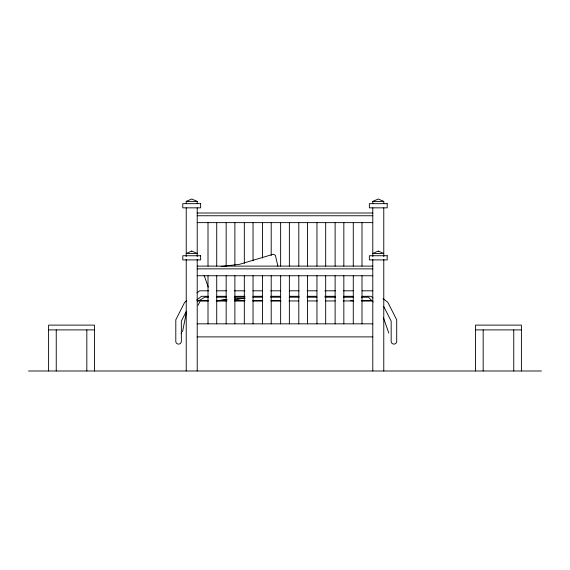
<?xml version="1.0" encoding="UTF-8"?>
<svg xmlns="http://www.w3.org/2000/svg" width="570" height="570" viewBox="0 0 570 570"><rect width="100%" height="100%" fill="white"/><g stroke="black" fill="none" stroke-linecap="round" stroke-linejoin="round"><path stroke-width="0.85" d="M182.521 331.697L186.604 311.462M181.167 333.5L181.346 332.823M198.111 305.207L200.198 300.939L208.192 300.939M186.354 311.234L181.346 321.138L181.346 341.344A2.772 2.772 0 0 1 178.574 344.109A2.772 2.772 0 0 1 175.802 341.344L175.802 319.841L184.659 302.335L186.704 300.761M196.914 292.909L199.635 290.814L208.734 290.814M196.679 300.034L201.531 296.3L208.62 296.3M197.298 301.566L204.879 297.191L208.435 297.191M186.226 203.661L186.226 201.395L191.719 199.008L197.213 201.395L197.213 203.661M372.787 203.661L372.787 201.395L378.28 199.008L383.774 201.395L383.774 203.661M221.146 266.468L239.307 264.373L273.386 254.227L275.403 255.353L277.889 266.169M216.543 300.896L226.974 299.898M234.797 299.15L242.62 298.395L237.362 298.822M226.881 299.749L216.401 300.675L226.839 299.856M234.683 299.214L245.136 298.359M186.226 201.395L197.213 201.395M372.787 201.395L383.774 201.395M197.213 213.002L372.787 213.002M197.213 215.752L372.787 215.752M197.213 222.635L372.787 222.635M197.213 266.119L372.787 266.119M197.213 268.862L372.787 268.862M197.213 275.752L372.787 275.752M216.6 290.814L226.361 290.814M234.348 290.814L244.993 290.814M252.98 290.814L262.741 290.814M270.729 290.814L280.483 290.814M289.361 290.814L299.122 290.814M307.102 290.814L316.863 290.814M324.85 290.814L335.495 290.814M343.482 290.814L353.243 290.814M362.114 290.814L372.873 290.814M216.6 296.3L226.361 296.3M234.348 296.3L244.993 296.3M252.98 296.3L262.741 296.3M270.729 296.3L280.483 296.3M289.361 296.3L299.122 296.3M307.102 296.3L316.863 296.3M324.85 296.3L335.495 296.3M343.482 296.3L353.243 296.3M362.114 296.3L370.97 296.3L373.051 297.896M216.429 297.191L226.205 297.191M234.206 297.191L244.872 297.191M252.866 297.191L262.642 297.191M270.643 297.191L280.419 297.191M289.304 297.191L299.086 297.191M307.08 297.191L316.856 297.191M324.857 297.191L335.523 297.191M343.518 297.191L353.293 297.191M361.295 297.191L368.405 297.191L373.25 302.029M197.213 300.704L208.741 300.704M218.495 300.704L226.475 300.704M234.455 300.704L245.1 300.704M253.08 300.704L262.834 300.704M270.814 300.704L280.568 300.704M350.614 300.704L353.279 300.704M361.259 300.704L372.787 300.704M216.187 300.939L226.846 300.939M234.833 300.939L244.601 300.939M252.595 300.939L262.364 300.939M271.249 300.939L281.017 300.939M289.011 300.939L298.78 300.939M307.658 300.939L317.426 300.939M325.42 300.939L335.189 300.939M343.183 300.939L353.835 300.939M361.829 300.939L371.597 300.939M197.213 323.838L372.787 323.838M48.6 329.895L94.477 329.895M475.522 329.895L521.4 329.895M197.213 336.891L372.787 336.891M28.5 370.992L541.5 370.992M383.083 298.666L387.849 302.335L396.699 319.841L396.699 341.344A2.772 2.772 0 0 1 393.934 344.109A2.772 2.772 0 0 1 391.163 341.344L391.163 321.138L383.838 306.66M383.368 317.497L388.79 333.079M204.16 275.36L208.207 287.052M521.4 370.992L521.4 325.114L475.522 325.114L475.522 370.992M513.755 329.895L513.755 370.992M483.168 329.895L483.168 370.992M383.774 207.843L383.774 256.607M383.774 259.272L383.774 370.992M372.787 207.843L372.787 256.607M372.787 259.272L372.787 370.992M361.993 222.635L361.993 266.105M361.993 275.752L361.993 323.838M353.279 222.635L353.279 266.105M353.279 275.752L353.279 323.838M343.838 222.635L343.838 266.105M343.838 275.752L343.838 323.838M335.117 222.635L335.117 266.105M335.117 275.752L335.117 323.838M325.677 222.635L325.677 266.105M325.677 275.752L325.677 323.838M316.956 222.635L316.956 266.105M316.956 275.752L316.956 323.838M307.522 222.635L307.522 266.105M307.522 275.752L307.522 323.838M298.801 222.635L298.801 266.105M298.801 275.752L298.801 323.838M289.361 222.635L289.361 266.105M289.361 275.752L289.361 323.838M280.639 222.635L280.639 266.105M280.639 275.752L280.639 323.838M271.199 222.635L271.199 255.46M271.199 275.752L271.199 323.838M262.478 222.635L262.478 258.117M262.478 275.752L262.478 323.838M253.044 222.635L253.044 260.782M253.044 275.752L253.044 323.838M244.323 222.635L244.323 263.44M244.323 275.752L244.323 323.838M234.883 222.635L234.883 265.214M234.883 275.752L234.883 323.838M226.162 222.635L226.162 266.105M226.162 275.752L226.162 323.838M216.721 222.635L216.721 266.105M216.721 275.752L216.721 323.838M208.007 222.635L208.007 266.105M208.007 275.752L208.007 323.838M197.213 207.843L197.213 256.607M197.213 259.272L197.213 370.992M186.226 207.843L186.226 256.607M186.226 259.272L186.226 370.992M94.477 370.992L94.477 325.114L48.6 325.114L48.6 370.992M86.832 329.895L86.832 370.992M56.245 329.895L56.245 370.992M191.719 251.085L186.226 253.465L197.213 253.465L191.719 251.085M378.28 251.085L372.787 253.465L383.774 253.465L378.28 251.085M200.647 203.661L182.792 203.661L182.792 207.843L200.647 207.843L200.647 203.661M387.208 203.661L369.353 203.661L369.353 207.843L387.208 207.843L387.208 203.661M200.647 255.738L182.792 255.738L182.792 259.913L200.647 259.913L200.647 255.738M387.208 255.738L369.353 255.738L369.353 259.913L387.208 259.913L387.208 255.738"/></g></svg>
